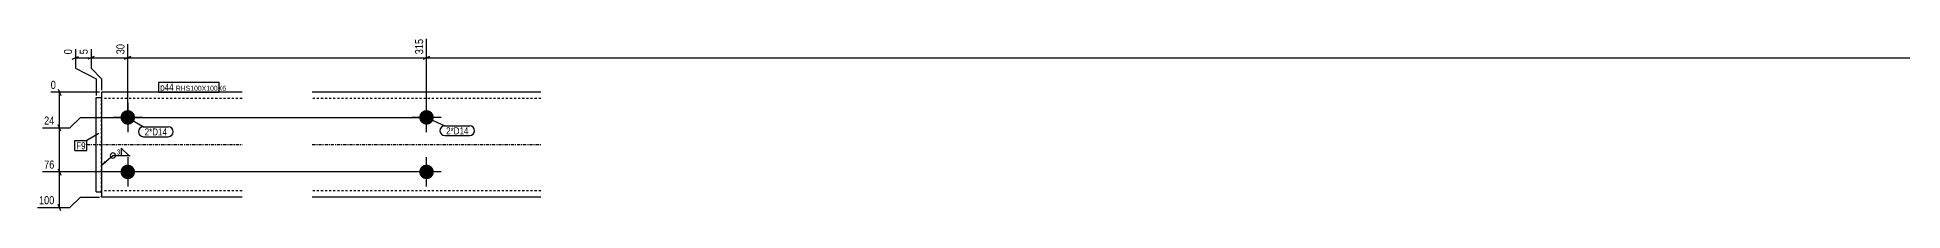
# Model space of a CAD drawing. Header units: millimetres. Extents: x 12 to 20645, y -8 to 673.
# Drawn here: x 17086 to 18866, y 5 to 170 of the extents above; entities that cross this region are included whole.
import ezdxf

# ---------------------------------------------------------------- set-up
doc = ezdxf.new("R2010")
doc.units = ezdxf.units.MM
doc.linetypes.add('DXK_LINE_DOT2', pattern=[3.9198, 1.9599, -1.9599])
doc.linetypes.add('DXK_LINE_DOT3', pattern=[5.9187, 2.979, -0.9799, 0.9799, -0.9799])
for name, color, linetype in [('MÅLSÆTNING', 7, 'Continuous'), ('STÅL', 7, 'Continuous'), ('TEKST', 7, 'Continuous')]:
    doc.layers.add(name, color=color, linetype=linetype)
doc.styles.add('Arial Narrow', font='ARIALN.TTF', dxfattribs={"height": 0.2})

msp = doc.modelspace()

# ---------------------------------------------------------------- hatches: boundary and pattern name
at = {"layer": 'STÅL', "linetype": 'Continuous'}
for points in [[(17172.5, 86.8, -1), (17172.5, 100.8, -1)], [(17457.5, 86.8, -1), (17457.5, 100.8, -1)], [(17172.5, 34.8, -1), (17172.5, 48.8, -1)], [(17457.5, 34.8, -1), (17457.5, 48.8, -1)]]:
    msp.add_hatch(color=96, dxfattribs=at).paths.add_polyline_path(points)
at = {"layer": 'TEKST', "linetype": 'Continuous'}
msp.add_hatch(color=3, dxfattribs=at).paths.add_polyline_path([(17152.1, 50.4), (17147.5, 48.2), (17150.5, 52.3)])

# ---------------------------------------------------------------- linework, layer by layer
at = {"layer": 'MÅLSÆTNING', "color": 7, "linetype": 'Continuous'}
for p, q in [((17172.5, 95.8), (17172.5, 163.7)), ((17457.5, 95.8), (17457.5, 168.6)), ((17457.5, 95.8), (17457.5, 168.6)), ((17119.5, 149.4), (17125.5, 151.8)), ((17122.5, 158.8), (17122.5, 140.6)), ((17122.5, 150.6), (17137.5, 150.6)), ((17140.5, 151.8), (17134.5, 149.4)), ((17140.5, 151.8), (17134.5, 149.4)), ((17137.5, 158.8), (17137.5, 140.6)), ((17137.5, 158.8), (17137.5, 140.6)), ((17137.5, 150.6), (17172.5, 150.6)), ((17169.5, 149.4), (17175.5, 151.8)), ((17460.5, 151.8), (17454.5, 149.4)), ((17454.5, 149.4), (17460.5, 151.8)), ((17457.5, 150.6), (19522.5, 150.6)), ((17122.5, 140.6), (17142.5, 130.6)), ((17137.5, 140.6), (17147.5, 130.6)), ((17137.5, 140.6), (17147.5, 130.6)), ((17142.5, 130.6), (17142.5, 114.8)), ((17147.5, 130.6), (17147.5, 119.8)), ((17147.5, 130.6), (17147.5, 119.8)), ((17145.5, 117.8), (17099, 117.8)), ((17106.1, 120.8), (17108.5, 114.8)), ((17107.3, 83.8), (17107.3, 117.8)), ((17117.3, 83.8), (17127.3, 93.8)), ((17117.3, 83.8), (17127.3, 93.8)), ((17127.3, 93.8), (17455.5, 93.8)), ((17127.3, 93.8), (17455.5, 93.8)), ((17091.2, 83.8), (17117.3, 83.8)), ((17091.2, 83.8), (17117.3, 83.8)), ((17108.5, 80.8), (17106.1, 86.8)), ((17108.5, 80.8), (17106.1, 86.8)), ((17107.3, 41.8), (17107.3, 83.8)), ((17455.5, 41.8), (17091.2, 41.8)), ((17455.5, 41.8), (17091.2, 41.8)), ((17106.1, 44.8), (17108.5, 38.8)), ((17106.1, 44.8), (17108.5, 38.8)), ((17107.3, 7.8), (17107.3, 41.8)), ((17117.3, 7.8), (17127.3, 17.8)), ((17127.3, 17.8), (17145.5, 17.8)), ((17086.3, 7.8), (17117.3, 7.8)), ((17108.5, 4.8), (17106.1, 10.8))]:
    msp.add_line(p, q, dxfattribs=at)
at = {"layer": 'STÅL', "color": 2, "linetype": 'Continuous'}
for p, q in [((17142.5, 22.8), (17142.5, 112.8)), ((17142.5, 112.8), (17147.5, 112.8)), ((17281.5, 117.8), (17147.5, 117.8)), ((17147.5, 117.8), (17147.5, 18.7)), ((17566.5, 117.8), (17348.5, 117.8)), ((17142.5, 22.8), (17147.5, 22.8)), ((17147.5, 17.8), (17147.5, 18.7)), ((17281.5, 17.8), (17147.5, 17.8)), ((17566.5, 17.8), (17348.5, 17.8))]:
    msp.add_line(p, q, dxfattribs=at)
at = {"layer": 'STÅL', "color": 7, "linetype": 'DXK_LINE_DOT2'}
for p, q in [((17147.5, 22.8), (17147.5, 112.8)), ((17281.5, 111.8), (17147.5, 111.8)), ((17566.5, 111.8), (17348.5, 111.8)), ((17147.5, 23.8), (17147.5, 24.3)), ((17281.5, 23.8), (17147.5, 23.8)), ((17566.5, 23.8), (17348.5, 23.8))]:
    msp.add_line(p, q, dxfattribs=at)
at = {"layer": 'STÅL', "color": 96, "linetype": 'Continuous'}
for p, q in [((17172.5, 107.8), (17172.5, 79.8)), ((17457.5, 79.8), (17457.5, 107.8)), ((17186.5, 93.8), (17158.5, 93.8)), ((17471.5, 93.8), (17443.5, 93.8)), ((17172.5, 55.8), (17172.5, 27.8)), ((17457.5, 27.8), (17457.5, 55.8)), ((17186.5, 41.8), (17158.5, 41.8)), ((17471.5, 41.8), (17443.5, 41.8))]:
    msp.add_line(p, q, dxfattribs=at)
at = {"layer": 'STÅL', "color": 7, "linetype": 'DXK_LINE_DOT3'}
for p, q in [((17127.5, 67.8), (17281.5, 67.8)), ((17348.5, 67.8), (17566.5, 67.8))]:
    msp.add_line(p, q, dxfattribs=at)

# ---------------------------------------------------------------- wipeouts: each hides what was drawn before it
at = {"color": 0}
msp.add_wipeout([(17497.5, 77.6), (17497.5, 84.6), (17476.2, 84.6), (17476.2, 77.6)], dxfattribs=at).dxf.layer = 'TEKST'

# ---------------------------------------------------------------- next in the draw order: wipeouts: each hides what was drawn before it
at = {"color": 0, "linetype": 'Continuous'}
for points in [[(17135.9, 160.4), (17124.7, 160.4), (17124.7, 152.4), (17135.9, 152.4)], [(17170.9, 165.3), (17159.7, 165.3), (17159.7, 152.4), (17170.9, 152.4)], [(17105.5, 119.4), (17105.5, 130.6), (17097.4, 130.6), (17097.4, 119.4)], [(17104, 85.4), (17104, 96.6), (17091.1, 96.6), (17091.1, 85.4)], [(17104, 43.4), (17104, 54.6), (17091.1, 54.6), (17091.1, 43.4)], [(17104, 9.4), (17104, 20.6), (17086.2, 20.6), (17086.2, 9.4)]]:
    msp.add_wipeout(points, dxfattribs=at).dxf.layer = 'MÅLSÆTNING'
at = {"color": 0}
for points in [[(17216.2, 119.2), (17216.2, 126.2), (17203.4, 126.2), (17203.4, 119.2)], [(17209.9, 76.6), (17209.9, 83.6), (17188.6, 83.6), (17188.6, 76.6)], [(17497.5, 77.6), (17497.5, 84.6), (17476.2, 84.6), (17476.2, 77.6)], [(17132.2, 63.4), (17132.2, 70.4), (17123.3, 70.4), (17123.3, 63.4)], [(17165.3, 58), (17165.3, 63.8), (17161.4, 63.8), (17161.4, 58)]]:
    msp.add_wipeout(points, dxfattribs=at).dxf.layer = 'TEKST'

# ---------------------------------------------------------------- next in the draw order: linework, layer by layer
at = {"layer": 'MÅLSÆTNING', "color": 7, "linetype": 'Continuous'}
for p, q in [((17172.5, 95.8), (17172.5, 163.7)), ((17175.5, 151.8), (17169.5, 149.4)), ((17172.5, 150.6), (17457.5, 150.6))]:
    msp.add_line(p, q, dxfattribs=at)
at = {"layer": 'TEKST', "color": 7, "linetype": 'Continuous'}
for p, q in [((17457.5, 93.8), (17475, 85.8)), ((17475, 85.8), (17498.7, 85.8)), ((17475, 76.4), (17498.7, 76.4))]:
    msp.add_line(p, q, dxfattribs=at)
at = {"layer": 'TEKST', "color": 3, "linetype": 'Continuous'}
for p, q in [((17147.5, 48.2), (17158.3, 57.4)), ((17158.3, 57.4), (17174.9, 57.4)), ((17173.4, 57.4), (17166.3, 64.5)), ((17166.3, 64.5), (17166.3, 57.4)), ((17166.3, 57.4), (17173.4, 57.4))]:
    msp.add_line(p, q, dxfattribs=at)
at = {"layer": 'TEKST', "color": 7, "linetype": 'Continuous'}
for centre, start, end in [((17475, 81.1), 90, 270), ((17498.7, 81.1), 270, 90)]:
    msp.add_arc(centre, 4.7, start, end, dxfattribs=at)
at = {"layer": 'TEKST', "color": 3, "linetype": 'Continuous'}
for start, end in [(90, 270), (270, 90)]:
    msp.add_arc((17158.3, 57.4), 2.5, start, end, dxfattribs=at)

# ---------------------------------------------------------------- next in the draw order: texts
at = {"layer": 'MÅLSÆTNING', "color": 3, "linetype": 'Continuous', "style": 'Arial Narrow'}
msp.add_text('30', height=7.64, rotation=90.0002, dxfattribs=at).set_placement((17169.3, 154))
for s, p in [('0', (17099, 121)), ('24', (17092.7, 87)), ('76', (17092.7, 45)), ('100', (17087.8, 11))]:
    msp.add_text(s, height=7.64, dxfattribs=at).set_placement(p)
at = {"layer": 'TEKST', "color": 3, "style": 'Arial Narrow'}
for s, height, p in [('2*D14', 6.68, (17476.2, 77.6)), ('3', 4.77, (17161.8, 58.4))]:
    msp.add_text(s, height=height, dxfattribs=at).set_placement(p)

# ---------------------------------------------------------------- next in the draw order: wipeouts: each hides what was drawn before it
at = {"color": 0, "linetype": 'Continuous'}
msp.add_wipeout([(17120.9, 160.4), (17109.7, 160.4), (17109.7, 152.4), (17120.9, 152.4)], dxfattribs=at).dxf.layer = 'MÅLSÆTNING'
at = {"color": 0}
for points in [[(17216.2, 119.2), (17216.2, 126.2), (17203.4, 126.2), (17203.4, 119.2)], [(17209.9, 76.6), (17209.9, 83.6), (17188.6, 83.6), (17188.6, 76.6)], [(17132.2, 63.4), (17132.2, 70.4), (17123.3, 70.4), (17123.3, 63.4)]]:
    msp.add_wipeout(points, dxfattribs=at).dxf.layer = 'TEKST'

# ---------------------------------------------------------------- next in the draw order: linework, layer by layer
at = {"layer": 'TEKST', "color": 7, "linetype": 'Continuous'}
for p, q in [((17202.2, 118), (17202.2, 127.4)), ((17172.5, 93.8), (17187.4, 84.8)), ((17122.1, 71.6), (17133.4, 71.6)), ((17122.1, 62.2), (17122.1, 71.6)), ((17144.8, 78.3), (17133.4, 71.6)), ((17133.4, 62.2), (17133.4, 71.6)), ((17187.4, 84.8), (17211.1, 84.8)), ((17187.4, 75.4), (17211.1, 75.4)), ((17122.1, 62.2), (17133.4, 62.2))]:
    msp.add_line(p, q, dxfattribs=at)
for centre, start, end in [((17187.4, 80.1), 90, 270), ((17211.1, 80.1), 270, 90)]:
    msp.add_arc(centre, 4.7, start, end, dxfattribs=at)

# ---------------------------------------------------------------- next in the draw order: texts
at = {"layer": 'MÅLSÆTNING', "color": 3, "linetype": 'Continuous', "style": 'Arial Narrow'}
for s, p in [('0', (17119.3, 154)), ('5', (17134.3, 154))]:
    msp.add_text(s, height=7.64, rotation=90.0002, dxfattribs=at).set_placement(p)
at = {"layer": 'TEKST', "color": 3, "style": 'Arial Narrow'}
for s, p in [('2*D14', (17188.6, 76.6)), ('F9', (17123.3, 63.4))]:
    msp.add_text(s, height=6.68, dxfattribs=at).set_placement(p)

# ---------------------------------------------------------------- next in the draw order: wipeouts: each hides what was drawn before it
at = {"color": 0, "linetype": 'Continuous'}
msp.add_wipeout([(17455.9, 170.2), (17444.7, 170.2), (17444.7, 152.4), (17455.9, 152.4)], dxfattribs=at).dxf.layer = 'MÅLSÆTNING'
at = {"color": 0}
msp.add_wipeout([(17258.5, 119.2), (17258.5, 124.2), (17218.3, 124.2), (17218.3, 119.2)], dxfattribs=at).dxf.layer = 'TEKST'

# ---------------------------------------------------------------- next in the draw order: texts
at = {"layer": 'MÅLSÆTNING', "color": 3, "linetype": 'Continuous', "style": 'Arial Narrow'}
msp.add_text('315', height=7.64, rotation=90.0002, dxfattribs=at).set_placement((17454.3, 154))

# ---------------------------------------------------------------- next in the draw order: wipeouts: each hides what was drawn before it
at = {"color": 0}
msp.add_wipeout([(17258.5, 119.2), (17258.5, 124.2), (17218.3, 124.2), (17218.3, 119.2)], dxfattribs=at).dxf.layer = 'TEKST'

# ---------------------------------------------------------------- next in the draw order: linework, layer by layer
at = {"layer": 'TEKST', "color": 7, "linetype": 'Continuous'}
for p, q in [((17202.2, 127.4), (17259.7, 127.4)), ((17259.7, 118), (17259.7, 127.4)), ((17202.2, 118), (17259.7, 118))]:
    msp.add_line(p, q, dxfattribs=at)

# ---------------------------------------------------------------- next in the draw order: texts
at = {"layer": 'TEKST', "color": 3, "style": 'Arial Narrow'}
for s, height, p in [('p44', 6.68, (17203.4, 119.2)), ('RHS100X100X6', 4.772, (17218.3, 119.2))]:
    msp.add_text(s, height=height, dxfattribs=at).set_placement(p)

doc.saveas('drawing.dxf')
